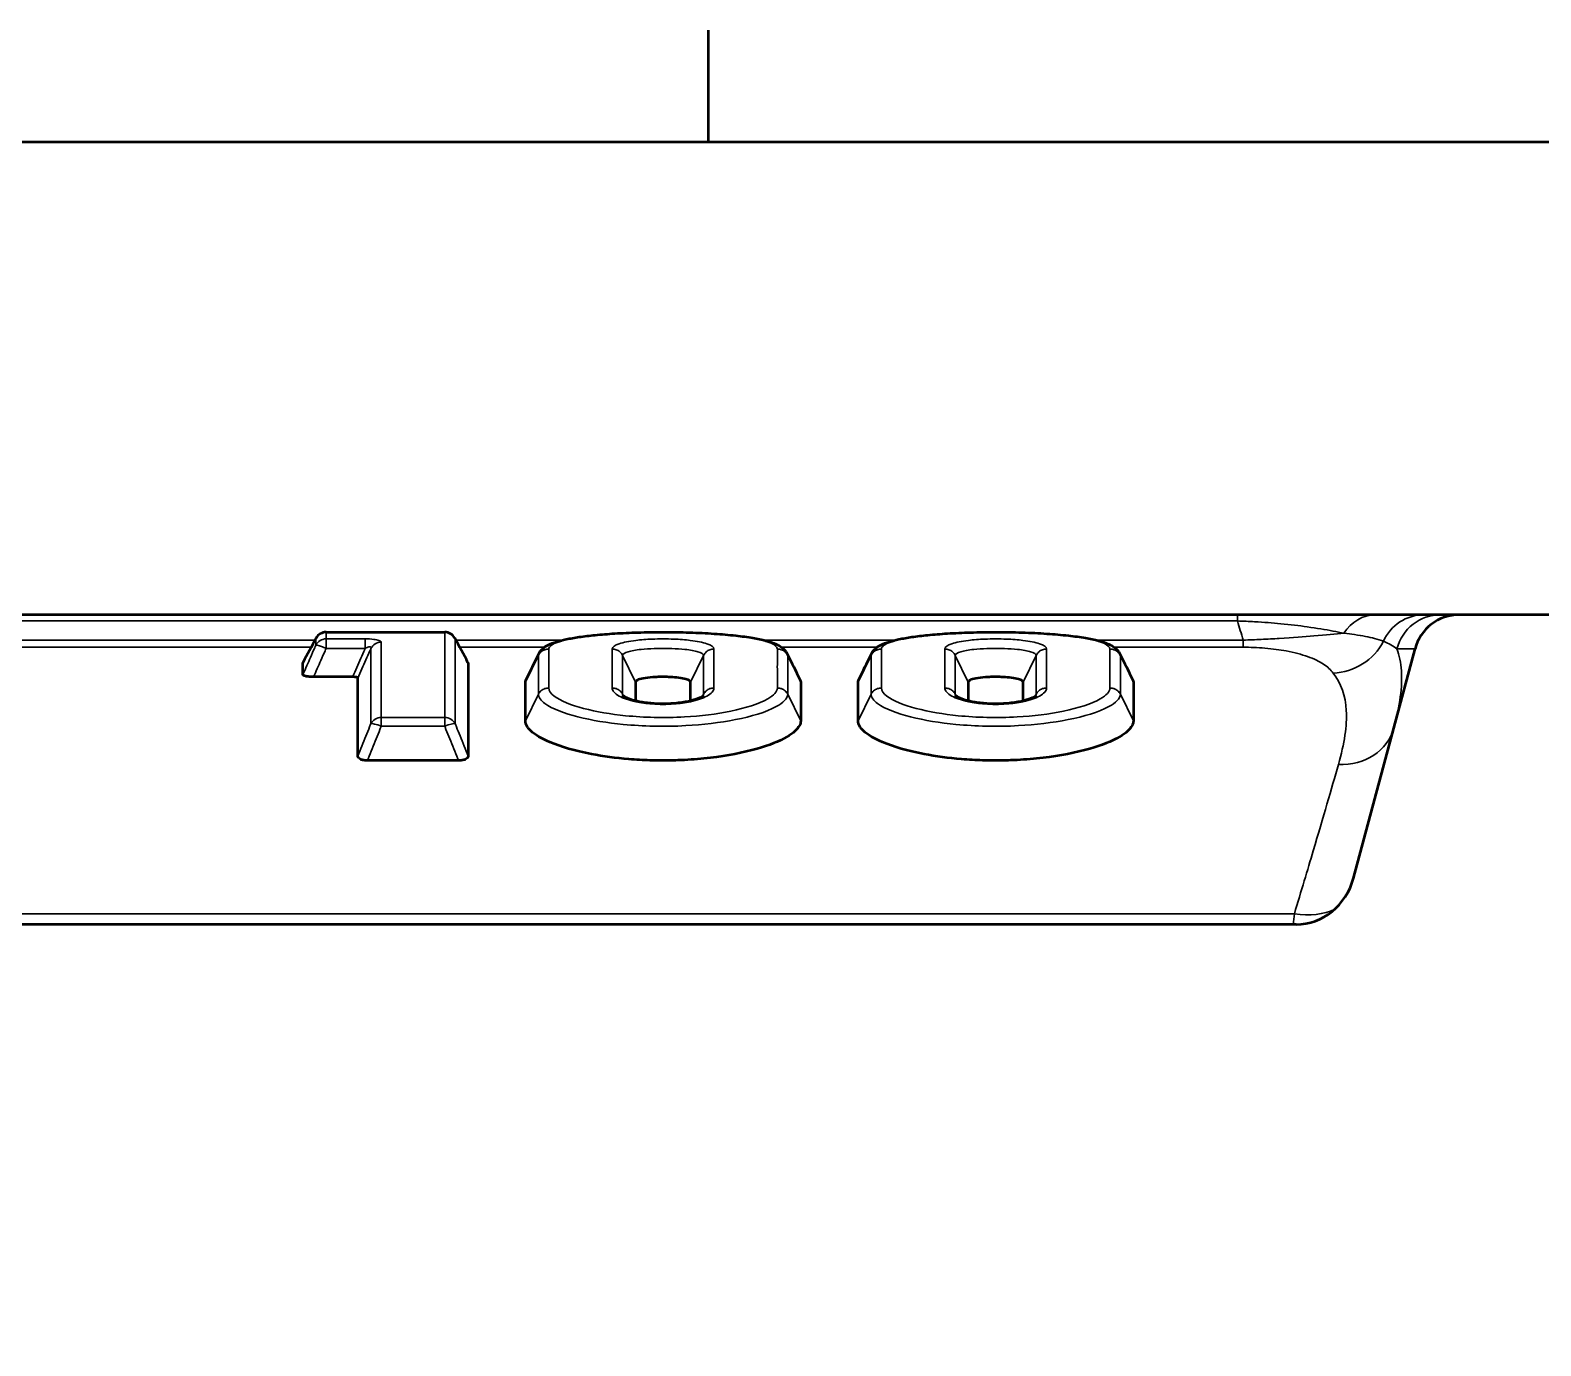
# Model space of a CAD drawing. Header units: millimetres. Extents: x 0 to 2181, y -65 to 1050.
# Drawn here: x 869 to 1000.7, y 920 to 1034.7 of the extents above; entities that cross this region are included whole.
import ezdxf

# ---------------------------------------------------------------- set-up
doc = ezdxf.new("R2010")
doc.units = ezdxf.units.MM
doc.header["$LTSCALE"] = 2.5
for name, color, linetype, lineweight in [('Rahmen_0', 7, 'Continuous', 50), ('Sichtbar (ISO)', 7, 'Continuous', 50), ('Sichtbar schmal (ISO)', 7, 'Continuous', 35)]:
    doc.layers.add(name, color=color, linetype=linetype, lineweight=lineweight)

# ---------------------------------------------------------------- blocks, each defined once
blk = doc.blocks.new('Ränder Standardrahmen')
at = {"layer": 'Rahmen_0'}
blk.add_line((371.25, 410), (371.25, 413.9), dxfattribs=at)
at = {"layer": 'Rahmen_0', "flags": 128}
blk.add_lwpolyline([(10, 10), (10, 410), (584, 410), (584, 10), (10, 10)], dxfattribs=at)

msp = doc.modelspace()

# ---------------------------------------------------------------- linework, layer by layer
at = {"layer": 'Sichtbar (ISO)'}
for p, q in [((1241.09, 983.765), (357.662, 983.765)), ((894.802, 982.259), (905.133, 982.259)), ((984.364, 960.791), (989.725, 980.8)), ((892.767, 978.547), (892.767, 979.571)), ((907.167, 979.571), (907.167, 971.448)), ((897.101, 978.35), (893.702, 978.35)), ((897.567, 971.448), (897.567, 978.25)), ((912.167, 974.517), (912.167, 977.896)), ((921.767, 977.896), (921.767, 976.289)), ((926.567, 976.29), (926.567, 977.896)), ((936.167, 977.896), (936.167, 974.517)), ((941.167, 974.517), (941.167, 977.896)), ((950.767, 977.896), (950.767, 976.289)), ((955.567, 976.29), (955.567, 977.896)), ((965.167, 977.896), (965.167, 974.517)), ((906.327, 971.053), (898.408, 971.053)), ((979.368, 956.765), (735.957, 956.765))]:
    msp.add_line(p, q, dxfattribs=at)
for centre, radius, start, end in [((993.589, 979.765), 4, 90, 165), ((894.802, 981.259), 1, 90, 151.74981), ((905.133, 981.259), 1, 28.25019, 90)]:
    msp.add_arc(centre, radius, start, end, dxfattribs=at)
for centre, major_axis, ratio, start_param, end_param in [((3134.177, 310.331), (-2416.097, -19.031), 0.7503973, 5.893358, 5.8946293), ((-1338.082, 309.173), (2420.238, -19.045), 0.7503987, 0.3885514, 0.3898205), ((979.534, 962.086), (-1.383, -5.161), 0.9357712, 0.2456742, 1.5707963)]:
    msp.add_ellipse(centre, major_axis=major_axis, ratio=ratio, start_param=start_param, end_param=end_param, dxfattribs=at)
for points, knots in [([(913.335, 980.366), (913.415, 980.529), (913.516, 980.655), (913.787, 980.923), (913.958, 981.029), (914.599, 981.365), (915.121, 981.504), (916.078, 981.707), (916.46, 981.773), (917.305, 981.897), (917.773, 981.952), (918.808, 982.055), (919.379, 982.1), (920.616, 982.176), (921.287, 982.206), (922.699, 982.249), (923.443, 982.259), (924.953, 982.259), (925.72, 982.247), (927.209, 982.2), (927.932, 982.166), (929.278, 982.076), (929.903, 982.022), (931.021, 981.898), (931.521, 981.83), (932.395, 981.681), (932.777, 981.603), (933.451, 981.426), (933.747, 981.331), (934.197, 981.13), (934.363, 981.042), (934.694, 980.793), (934.871, 980.63), (935, 980.366)], [0.0502651, 0.0502651, 0.0502651, 0.0502651, 0.1038094, 0.1038094, 0.1927866, 0.1927866, 0.431369, 0.431369, 0.5732064, 0.5732064, 0.7316826, 0.7316826, 0.9121286, 0.9121286, 1.1149256, 1.1149256, 1.3351254, 1.3351254, 1.5619919, 1.5619919, 1.7815453, 1.7815453, 1.9813092, 1.9813092, 2.155336, 2.155336, 2.3057361, 2.3057361, 2.4434132, 2.4434132, 2.5297827, 2.5297827, 2.6161522, 2.6161522, 2.6161522, 2.6161522]), ([(942.335, 980.366), (942.415, 980.529), (942.516, 980.655), (942.787, 980.923), (942.958, 981.029), (943.599, 981.365), (944.121, 981.504), (945.078, 981.707), (945.46, 981.773), (946.305, 981.897), (946.773, 981.952), (947.808, 982.055), (948.379, 982.1), (949.616, 982.176), (950.287, 982.206), (951.699, 982.249), (952.443, 982.259), (953.953, 982.259), (954.72, 982.247), (956.209, 982.2), (956.932, 982.166), (958.278, 982.076), (958.903, 982.022), (960.021, 981.898), (960.521, 981.83), (961.395, 981.681), (961.777, 981.603), (962.451, 981.426), (962.747, 981.331), (963.197, 981.13), (963.363, 981.042), (963.694, 980.793), (963.871, 980.63), (964, 980.366)], [0.0502651, 0.0502651, 0.0502651, 0.0502651, 0.1038094, 0.1038094, 0.1927866, 0.1927866, 0.431369, 0.431369, 0.5732064, 0.5732064, 0.7316826, 0.7316826, 0.9121286, 0.9121286, 1.1149256, 1.1149256, 1.3351254, 1.3351254, 1.5619919, 1.5619919, 1.7815453, 1.7815453, 1.9813092, 1.9813092, 2.155336, 2.155336, 2.3057361, 2.3057361, 2.4434132, 2.4434132, 2.5297827, 2.5297827, 2.6161522, 2.6161522, 2.6161522, 2.6161522]), ([(893.702, 978.35), (893.568, 978.35), (893.435, 978.355), (893.203, 978.377), (893.104, 978.391), (892.943, 978.426), (892.881, 978.447), (892.79, 978.494), (892.767, 978.52), (892.767, 978.547)], [0, 0, 0, 0, 0.04023431, 0.04023431, 0.07562708, 0.07562708, 0.10940291, 0.10940291, 0.14678625, 0.14678625, 0.14678625, 0.14678625]), ([(897.567, 978.25), (897.567, 978.264), (897.556, 978.277), (897.51, 978.302), (897.478, 978.312), (897.397, 978.33), (897.35, 978.337), (897.236, 978.347), (897.169, 978.35), (897.101, 978.35)], [0, 0, 0, 0, 0.018763505, 0.018763505, 0.035962823, 0.035962823, 0.052923533, 0.052923533, 0.07314967, 0.07314967, 0.07314967, 0.07314967]), ([(912.167, 977.896), (912.167, 977.93), (912.172, 977.965), (912.189, 978.023), (912.198, 978.047), (912.21, 978.07)], [-3.551759371, -3.551759371, -3.551759371, -3.551759371, -3.507115391, -3.507115391, -3.475388048, -3.475388048, -3.475388048, -3.475388048]), ([(926.567, 977.896), (926.567, 977.937), (926.54, 977.977), (926.413, 978.068), (926.296, 978.116), (925.975, 978.203), (925.768, 978.241), (925.324, 978.298), (925.091, 978.319), (924.713, 978.339), (924.574, 978.344), (924.325, 978.35), (924.214, 978.35), (923.987, 978.349), (923.87, 978.347), (923.588, 978.338), (923.424, 978.33), (922.957, 978.295), (922.669, 978.259), (922.226, 978.172), (922.06, 978.125), (921.845, 978.024), (921.785, 977.973), (921.771, 977.92), (921.769, 977.912), (921.767, 977.904), (921.767, 977.896)], [-0.68184858, -0.68184858, -0.68184858, -0.68184858, -0.62893593, -0.62893593, -0.55757455, -0.55757455, -0.47837433, -0.47837433, -0.4041379, -0.4041379, -0.36236187, -0.36236187, -0.32940035, -0.32940035, -0.2945152, -0.2945152, -0.24441198, -0.24441198, -0.14758905, -0.14758905, -0.0681125, -0.0681125, 0, 0, 0, 0.01036065, 0.01036065, 0.01036065, 0.01036065]), ([(941.167, 977.896), (941.167, 977.93), (941.172, 977.965), (941.189, 978.023), (941.198, 978.047), (941.21, 978.07)], [-3.551759371, -3.551759371, -3.551759371, -3.551759371, -3.507115391, -3.507115391, -3.475388048, -3.475388048, -3.475388048, -3.475388048]), ([(955.567, 977.896), (955.567, 977.937), (955.54, 977.977), (955.413, 978.068), (955.296, 978.116), (954.975, 978.203), (954.768, 978.241), (954.324, 978.298), (954.091, 978.319), (953.713, 978.339), (953.574, 978.344), (953.325, 978.35), (953.214, 978.35), (952.987, 978.349), (952.87, 978.347), (952.588, 978.338), (952.424, 978.33), (951.957, 978.295), (951.669, 978.259), (951.226, 978.172), (951.06, 978.125), (950.845, 978.024), (950.785, 977.973), (950.771, 977.92), (950.769, 977.912), (950.767, 977.904), (950.767, 977.896)], [-0.68184858, -0.68184858, -0.68184858, -0.68184858, -0.62893593, -0.62893593, -0.55757455, -0.55757455, -0.47837433, -0.47837433, -0.4041379, -0.4041379, -0.36236187, -0.36236187, -0.32940035, -0.32940035, -0.2945152, -0.2945152, -0.24441198, -0.24441198, -0.14758905, -0.14758905, -0.0681125, -0.0681125, 0, 0, 0, 0.01036065, 0.01036065, 0.01036065, 0.01036065]), ([(920.642, 976.75), (920.642, 976.75), (920.642, 976.75), (920.647, 976.745), (920.672, 976.721), (920.774, 976.652), (920.861, 976.603), (921.113, 976.489), (921.293, 976.422), (921.752, 976.287), (922.045, 976.221), (922.727, 976.108), (923.123, 976.065), (923.972, 976.02), (924.427, 976.021), (925.309, 976.073), (925.737, 976.123), (926.476, 976.259), (926.794, 976.342), (927.266, 976.504), (927.438, 976.583), (927.633, 976.697), (927.682, 976.739), (927.692, 976.749), (927.693, 976.75), (927.693, 976.75)], [0.1094543, 0.1094543, 0.1094543, 0.1094543, 0.1160334, 0.1160334, 0.1755494, 0.1755494, 0.2490492, 0.2490492, 0.3427484, 0.3427484, 0.457733, 0.457733, 0.5913732, 0.5913732, 0.736949, 0.736949, 0.8821828, 0.8821828, 1.0133253, 1.0133253, 1.1211311, 1.1211311, 1.2015584, 1.2015584, 1.2119457, 1.2119457, 1.2119457, 1.2119457]), ([(949.642, 976.75), (949.642, 976.75), (949.642, 976.75), (949.647, 976.745), (949.672, 976.721), (949.774, 976.652), (949.861, 976.603), (950.114, 976.489), (950.293, 976.422), (950.752, 976.287), (951.045, 976.221), (951.727, 976.108), (952.123, 976.065), (952.972, 976.02), (953.427, 976.021), (954.309, 976.073), (954.737, 976.123), (955.476, 976.259), (955.794, 976.342), (956.266, 976.504), (956.438, 976.583), (956.633, 976.697), (956.682, 976.739), (956.692, 976.749), (956.693, 976.75), (956.693, 976.75)], [0.1094543, 0.1094543, 0.1094543, 0.1094543, 0.116034, 0.116034, 0.17555, 0.17555, 0.24905, 0.24905, 0.3427494, 0.3427494, 0.4577342, 0.4577342, 0.5913746, 0.5913746, 0.7369504, 0.7369504, 0.8821842, 0.8821842, 1.0133264, 1.0133264, 1.1211321, 1.1211321, 1.2015591, 1.2015591, 1.2119457, 1.2119457, 1.2119457, 1.2119457]), ([(936.167, 974.517), (936.167, 974.384), (936.132, 974.248), (935.888, 973.773), (935.509, 973.439), (934.296, 972.731), (933.393, 972.377), (931.146, 971.734), (929.751, 971.466), (927.557, 971.205), (926.799, 971.141), (925.519, 971.075), (925.001, 971.059), (923.998, 971.051), (923.512, 971.056), (922.412, 971.091), (921.798, 971.126), (920.069, 971.271), (918.966, 971.419), (916.497, 971.896), (915.265, 972.255), (913.599, 972.959), (913.019, 973.292), (912.333, 973.934), (912.167, 974.228), (912.167, 974.517)], [-3.55076, -3.55076, -3.55076, -3.55076, -3.4280071, -3.4280071, -3.1277782, -3.1277782, -2.7542039, -2.7542039, -2.3127607, -2.3127607, -2.089175, -2.089175, -1.9400014, -1.9400014, -1.8018414, -1.8018414, -1.6272995, -1.6272995, -1.3073326, -1.3073326, -0.8701319, -0.8701319, -0.5479144, -0.5479144, -0.285301, -0.285301, -0.285301, -0.285301]), ([(965.167, 974.517), (965.167, 974.384), (965.132, 974.248), (964.888, 973.773), (964.509, 973.439), (963.296, 972.731), (962.393, 972.377), (960.146, 971.734), (958.751, 971.466), (956.557, 971.205), (955.799, 971.141), (954.519, 971.075), (954.001, 971.059), (952.998, 971.051), (952.512, 971.056), (951.412, 971.091), (950.798, 971.126), (949.069, 971.271), (947.966, 971.419), (945.497, 971.896), (944.265, 972.255), (942.599, 972.959), (942.019, 973.292), (941.333, 973.934), (941.167, 974.228), (941.167, 974.517)], [-3.55076, -3.55076, -3.55076, -3.55076, -3.4280071, -3.4280071, -3.1277782, -3.1277782, -2.7542039, -2.7542039, -2.3127607, -2.3127607, -2.089175, -2.089175, -1.9400014, -1.9400014, -1.8018414, -1.8018414, -1.6272995, -1.6272995, -1.3073326, -1.3073326, -0.8701319, -0.8701319, -0.5479144, -0.5479144, -0.285301, -0.285301, -0.285301, -0.285301]), ([(898.408, 971.053), (898.295, 971.053), (898.183, 971.062), (897.984, 971.098), (897.899, 971.123), (897.752, 971.187), (897.694, 971.224), (897.624, 971.294), (897.603, 971.323), (897.574, 971.385), (897.567, 971.417), (897.567, 971.448)], [0, 0, 0, 0, 0.03402963, 0.03402963, 0.06489168, 0.06489168, 0.09648278, 0.09648278, 0.11798049, 0.11798049, 0.14053792, 0.14053792, 0.14053792, 0.14053792]), ([(907.167, 971.448), (907.167, 971.388), (907.143, 971.328), (907.046, 971.228), (906.985, 971.187), (906.833, 971.122), (906.748, 971.098), (906.549, 971.062), (906.439, 971.053), (906.327, 971.053)], [0, 0, 0, 0, 0.0424652, 0.0424652, 0.07630631, 0.07630631, 0.10723055, 0.10723055, 0.14101737, 0.14101737, 0.14101737, 0.14101737])]:
    msp.add_open_spline(points, degree=3, knots=knots, dxfattribs=at)
for points in [[(912.21, 978.07), (912.585, 978.835), (912.96, 979.6), (913.335, 980.366)], [(935, 980.366), (935.375, 979.6), (935.75, 978.835), (936.125, 978.07)], [(941.21, 978.07), (941.585, 978.835), (941.96, 979.6), (942.335, 980.366)], [(964, 980.366), (964.375, 979.6), (964.75, 978.835), (965.125, 978.07)], [(892.767, 979.571), (892.767, 979.578), (892.769, 979.584), (892.773, 979.591)], [(907.162, 979.591), (907.166, 979.584), (907.167, 979.578), (907.167, 979.571)], [(936.125, 978.07), (936.153, 978.013), (936.167, 977.955), (936.167, 977.896)], [(965.125, 978.07), (965.153, 978.013), (965.167, 977.955), (965.167, 977.896)]]:
    msp.add_open_spline(points, degree=3, dxfattribs=at)
at = {"layer": 'Sichtbar schmal (ISO)'}
for p, q in [((974.235, 983.229), (974.235, 983.765)), ((741.09, 983.229), (974.235, 983.229)), ((893.829, 981.561), (860.096, 981.561)), ((894.802, 982.241), (894.802, 982.259)), ((894.802, 982.241), (905.133, 982.241)), ((894.803, 980.84), (894.803, 981.666)), ((898.197, 981.666), (894.803, 981.666)), ((898.197, 980.84), (898.197, 981.666)), ((905.133, 982.259), (905.133, 982.241)), ((915.402, 981.561), (906.106, 981.561)), ((944.402, 981.561), (932.928, 981.561)), ((974.736, 981.561), (961.928, 981.561)), ((974.736, 981.561), (974.736, 980.936)), ((860.431, 980.936), (893.494, 980.936)), ((894.803, 980.84), (898.197, 980.84)), ((906.441, 980.936), (913.829, 980.936)), ((913.297, 980.221), (912.167, 977.896)), ((913.297, 980.222), (913.297, 980.221)), ((920.638, 980.221), (920.638, 980.221)), ((921.767, 977.896), (920.638, 980.221)), ((926.567, 977.896), (927.697, 980.221)), ((927.697, 980.221), (927.697, 980.221)), ((934.504, 980.936), (942.829, 980.936)), ((935.038, 980.221), (935.038, 980.222)), ((936.167, 977.896), (935.038, 980.221)), ((942.297, 980.221), (941.167, 977.896)), ((942.297, 980.222), (942.297, 980.221)), ((949.638, 980.221), (949.638, 980.221)), ((950.767, 977.896), (949.638, 980.221)), ((955.567, 977.896), (956.697, 980.221)), ((956.697, 980.221), (956.697, 980.221)), ((963.504, 980.936), (974.736, 980.936)), ((964.038, 980.221), (964.038, 980.222)), ((965.167, 977.896), (964.038, 980.221)), ((988.143, 980.8), (989.725, 980.8)), ((912.167, 974.517), (913.297, 976.842)), ((913.297, 976.842), (913.297, 976.842)), ((920.638, 976.842), (920.638, 976.842)), ((920.708, 976.697), (920.638, 976.841)), ((927.697, 976.841), (927.627, 976.698)), ((927.697, 976.842), (927.697, 976.842)), ((935.038, 976.842), (935.038, 976.842)), ((936.167, 974.517), (935.038, 976.842)), ((941.167, 974.517), (942.297, 976.842)), ((942.297, 976.842), (942.297, 976.842)), ((949.638, 976.842), (949.638, 976.842)), ((949.708, 976.697), (949.638, 976.841)), ((956.697, 976.841), (956.627, 976.698)), ((956.697, 976.842), (956.697, 976.842)), ((964.038, 976.842), (964.038, 976.842)), ((965.167, 974.517), (964.038, 976.842)), ((899.601, 974.046), (899.601, 974.807)), ((905.134, 974.807), (899.601, 974.807)), ((905.134, 974.807), (905.134, 974.046)), ((899.601, 974.046), (905.134, 974.046)), ((736.122, 957.695), (979.203, 957.695)), ((979.203, 957.695), (979.109, 956.765))]:
    msp.add_line(p, q, dxfattribs=at)
for centre, major_axis, ratio, start_param, end_param in [((986.25, 979.765), (0, 4), 0.8471969, 0, 0.9309691), ((990.478, 979.765), (0, 4), 0.9673104, 0, 1.1331902), ((991.957, 979.765), (0, 4), 0.98712, 0, 1.3089969), ((894.802, 981.259), (-1, -0.001), 0.9822514, 4.7115506, 5.8442822), ((894.802, 981.259), (-0.881, 0.473), 0.6116387, 0, 0.100921), ((894.803, 980.688), (1, 0.001), 0.9785599, 1.5701406, 2.7034889), ((894.803, 980.688), (-0.914, 0.405), 0.1390149, 4.7738676, 6.1948396), ((899.603, 980.402), (-1, -0.001), 0.9766086, 4.711819, 5.8454217), ((905.133, 981.259), (-1, 0.001), 0.9822514, 3.5804957, 4.7132274), ((905.133, 981.259), (0.881, 0.473), 0.6116387, 6.1822643, 6.2831853), ((982.592, 983.579), (-4.014, -2.981), 0.9663281, 0.9482637, 2.03833), ((899.601, 973.895), (1, -0.001), 0.9124179, 1.5718726, 2.7027404), ((905.134, 973.895), (1, 0.001), 0.9124179, 0.4388523, 1.56972), ((899.601, 973.895), (-0.928, 0.372), 0.1411099, 4.7687956, 6.1066168), ((905.134, 973.895), (0.928, 0.372), 0.1411099, 0.1765685, 1.5143897), ((983.046, 975.19), (4.83, -1.294), 0.8897743, 4.9464341, 6.2831853), ((979.203, 960.848), (-4.83, 1.294), 0.6173323, 1.7347257, 2.5378192)]:
    msp.add_ellipse(centre, major_axis=major_axis, ratio=ratio, start_param=start_param, end_param=end_param, dxfattribs=at)
for points, knots in [([(974.235, 983.229), (974.739, 983.216), (975.246, 983.194), (976.535, 983.121), (977.301, 983.06), (978.847, 982.908), (979.613, 982.816), (981.151, 982.601), (981.899, 982.476), (982.911, 982.284), (983.23, 982.219), (983.532, 982.153)], [-1.5409905, -1.5409905, -1.5409905, -1.5409905, -1.340957, -1.340957, -1.0209035, -1.0209035, -0.6516689, -0.6516689, -0.2172349, -0.2172349, 0, 0, 0, 0]), ([(892.767, 979.571), (892.878, 979.777), (892.988, 979.983), (893.209, 980.394), (893.319, 980.6), (893.429, 980.806), (893.546, 981.022), (893.662, 981.239), (893.818, 981.529), (893.857, 981.602), (893.897, 981.676)], [0, 0, 0, 0, 0.08857561, 0.08857561, 0.17715123, 0.17715123, 0.17715123, 0.27038365, 0.27038365, 0.30205087, 0.30205087, 0.30205087, 0.30205087]), ([(893.897, 981.102), (893.864, 981.029), (893.832, 980.956), (893.677, 980.606), (893.555, 980.329), (893.433, 980.053), (893.326, 979.813), (893.22, 979.573), (893.008, 979.092), (892.902, 978.852), (892.796, 978.612), (892.787, 978.59), (892.777, 978.569), (892.767, 978.547)], [-0.27487802, -0.27487802, -0.27487802, -0.27487802, -0.25055829, -0.25055829, -0.15903832, -0.15903832, -0.15903832, -0.07951916, -0.07951916, 0, 0, 0, 0.00716722, 0.00716722, 0.00716722, 0.00716722]), ([(893.897, 981.676), (893.897, 981.585), (893.897, 981.491), (893.897, 981.3), (893.897, 981.203), (893.897, 981.102)], [-0.29049457, -0.29049457, -0.29049457, -0.29049457, -0.14524729, -0.14524729, 0, 0, 0, 0]), ([(894.803, 981.666), (894.803, 981.767), (894.803, 981.865), (894.802, 982.057), (894.802, 982.15), (894.802, 982.241)], [0, 0, 0, 0, 0.14524729, 0.14524729, 0.29049457, 0.29049457, 0.29049457, 0.29049457]), ([(899.603, 981.378), (899.603, 981.4), (899.593, 981.422), (899.539, 981.476), (899.479, 981.508), (899.281, 981.574), (899.125, 981.605), (898.719, 981.654), (898.457, 981.666), (898.197, 981.666)], [0, 0, 0, 0, 0.03004113, 0.03004113, 0.07810693, 0.07810693, 0.14059247, 0.14059247, 0.21863239, 0.21863239, 0.21863239, 0.21863239]), ([(899.601, 974.807), (899.603, 976.291), (899.603, 977.542), (899.604, 979.698), (899.603, 980.603), (899.603, 981.378)], [0, 0, 0, 0, 1.0736378, 1.0736378, 2.1472756, 2.1472756, 2.1472756, 2.1472756]), ([(905.133, 982.241), (905.132, 981.346), (905.131, 980.246), (905.132, 977.72), (905.132, 976.397), (905.134, 974.807)], [0, 0, 0, 0, 1.4230649, 1.4230649, 2.5736913, 2.5736913, 2.5736913, 2.5736913]), ([(906.039, 974.283), (906.038, 975.86), (906.038, 977.174), (906.038, 979.686), (906.038, 980.783), (906.038, 981.676)], [-2.5736913, -2.5736913, -2.5736913, -2.5736913, -1.4230649, -1.4230649, 0, 0, 0, 0]), ([(906.038, 981.676), (906.072, 981.613), (906.106, 981.55), (906.25, 981.282), (906.36, 981.076), (906.471, 980.871), (906.587, 980.654), (906.703, 980.438), (906.935, 980.004), (907.051, 979.788), (907.167, 979.571)], [0.06156519, 0.06156519, 0.06156519, 0.06156519, 0.08856942, 0.08856942, 0.17713885, 0.17713885, 0.17713885, 0.27037746, 0.27037746, 0.36361607, 0.36361607, 0.36361607, 0.36361607]), ([(914.203, 980.782), (914.207, 980.992), (914.481, 981.19), (915.644, 981.62), (916.756, 981.811), (919.205, 982.082), (920.558, 982.165), (922.804, 982.234), (923.681, 982.245), (924.556, 982.24), (925.405, 982.236), (926.252, 982.217), (928.41, 982.128), (929.7, 982.034), (931.976, 981.744), (932.979, 981.548), (933.926, 981.135), (934.128, 980.963), (934.132, 980.782)], [0.0001955, 0.0001955, 0.0001955, 0.0001955, 0.2678583, 0.2678583, 0.6893747, 0.6893747, 1.1094806, 1.1094806, 1.3720468, 1.3720468, 1.3720468, 1.626892, 1.626892, 2.0346445, 2.0346445, 2.4358538, 2.4358538, 2.6662172, 2.6662172, 2.6662172, 2.6662172]), ([(928.603, 980.783), (928.603, 980.784), (928.603, 980.784), (928.603, 980.784), (928.597, 980.953), (928.374, 981.113), (927.621, 981.368), (927.119, 981.466), (926.102, 981.59), (925.617, 981.627), (924.804, 981.66), (924.486, 981.666), (924.167, 981.666), (923.848, 981.666), (923.53, 981.66), (922.717, 981.627), (922.232, 981.59), (921.215, 981.466), (920.713, 981.368), (919.961, 981.113), (919.738, 980.953), (919.732, 980.784), (919.732, 980.784), (919.732, 980.784), (919.732, 980.783)], [-0.0004404, -0.0004404, -0.0004404, -0.0004404, 0, 0, 0, 0.2145275, 0.2145275, 0.4133229, 0.4133229, 0.5662424, 0.5662424, 0.6618171, 0.6618171, 0.6618171, 0.7573866, 0.7573866, 0.9102977, 0.9102977, 1.1090821, 1.1090821, 1.3235288, 1.3235288, 1.3235288, 1.3239693, 1.3239693, 1.3239693, 1.3239693]), ([(943.203, 980.782), (943.207, 980.992), (943.481, 981.19), (944.644, 981.62), (945.756, 981.811), (948.205, 982.082), (949.558, 982.165), (951.804, 982.234), (952.681, 982.245), (953.556, 982.24), (954.405, 982.236), (955.252, 982.217), (957.41, 982.128), (958.7, 982.034), (960.976, 981.744), (961.979, 981.548), (962.926, 981.135), (963.128, 980.963), (963.132, 980.782)], [0.0001955, 0.0001955, 0.0001955, 0.0001955, 0.2678583, 0.2678583, 0.6893747, 0.6893747, 1.1094806, 1.1094806, 1.3720468, 1.3720468, 1.3720468, 1.626892, 1.626892, 2.0346445, 2.0346445, 2.4358538, 2.4358538, 2.6662172, 2.6662172, 2.6662172, 2.6662172]), ([(957.603, 980.783), (957.603, 980.784), (957.603, 980.784), (957.603, 980.784), (957.597, 980.953), (957.374, 981.113), (956.621, 981.368), (956.119, 981.466), (955.102, 981.59), (954.617, 981.627), (953.805, 981.66), (953.486, 981.666), (953.167, 981.666), (952.849, 981.666), (952.53, 981.66), (951.718, 981.627), (951.233, 981.59), (950.216, 981.466), (949.714, 981.368), (948.961, 981.113), (948.738, 980.953), (948.732, 980.784), (948.732, 980.784), (948.732, 980.784), (948.732, 980.783)], [-0.0004404, -0.0004404, -0.0004404, -0.0004404, 0, 0, 0, 0.2144837, 0.2144837, 0.4132759, 0.4132759, 0.5661929, 0.5661929, 0.661766, 0.661766, 0.661766, 0.757337, 0.757337, 0.9102506, 0.9102506, 1.1090383, 1.1090383, 1.3235288, 1.3235288, 1.3235288, 1.3239693, 1.3239693, 1.3239693, 1.3239693]), ([(983.532, 982.153), (982.806, 982.091), (981.957, 982.015), (980.058, 981.858), (979.08, 981.78), (977.397, 981.676), (976.871, 981.646), (975.806, 981.597), (975.275, 981.576), (974.736, 981.561)], [0.88754225, 0.88754225, 0.88754225, 0.88754225, 1.20904069, 1.20904069, 1.46708292, 1.46708292, 1.57299794, 1.57299794, 1.66798189, 1.66798189, 1.66798189, 1.66798189]), ([(983.532, 982.153), (983.857, 982.117), (984.161, 982.079), (985.139, 981.941), (985.716, 981.83), (986.491, 981.629), (986.75, 981.547), (986.973, 981.46)], [-1.1006716, -1.1006716, -1.1006716, -1.1006716, -0.8784035, -0.8784035, -0.3378475, -0.3378475, 0, 0, 0, 0]), ([(986.973, 981.46), (987.214, 981.359), (987.433, 981.254), (987.824, 981.034), (987.996, 980.92), (988.143, 980.8)], [-0.70996152, -0.70996152, -0.70996152, -0.70996152, -0.35498076, -0.35498076, 0, 0, 0, 0]), ([(893.702, 978.35), (893.808, 978.59), (893.914, 978.83), (894.126, 979.311), (894.232, 979.551), (894.338, 979.791), (894.461, 980.067), (894.583, 980.343), (894.738, 980.693), (894.77, 980.766), (894.803, 980.84)], [0, 0, 0, 0, 0.07951916, 0.07951916, 0.15903832, 0.15903832, 0.15903832, 0.25055829, 0.25055829, 0.27487802, 0.27487802, 0.27487802, 0.27487802]), ([(898.197, 980.84), (898.183, 980.809), (898.17, 980.778), (898.042, 980.489), (897.929, 980.23), (897.815, 979.972), (897.698, 979.707), (897.581, 979.441), (897.348, 978.911), (897.231, 978.645), (897.114, 978.38), (897.11, 978.37), (897.106, 978.36), (897.101, 978.35)], [-0.27136955, -0.27136955, -0.27136955, -0.27136955, -0.26115695, -0.26115695, -0.17561328, -0.17561328, -0.17561328, -0.08780664, -0.08780664, 0, 0, 0, 0.00331575, 0.00331575, 0.00331575, 0.00331575]), ([(897.567, 978.25), (897.684, 978.515), (897.801, 978.78), (898.034, 979.311), (898.151, 979.576), (898.268, 979.841), (898.381, 980.1), (898.495, 980.358), (898.638, 980.683), (898.668, 980.749), (898.697, 980.815)], [0, 0, 0, 0, 0.08780664, 0.08780664, 0.17561328, 0.17561328, 0.17561328, 0.26115695, 0.26115695, 0.28310531, 0.28310531, 0.28310531, 0.28310531]), ([(898.197, 980.84), (898.311, 980.902), (898.421, 980.949), (898.58, 980.985), (898.635, 980.984), (898.696, 980.949), (898.709, 980.923), (898.71, 980.867), (898.706, 980.842), (898.697, 980.815)], [-0.21863239, -0.21863239, -0.21863239, -0.21863239, -0.14059247, -0.14059247, -0.07810693, -0.07810693, -0.03004113, -0.03004113, 0, 0, 0, 0]), ([(898.697, 980.815), (898.697, 980.043), (898.697, 979.141), (898.697, 976.997), (898.697, 975.754), (898.696, 974.283)], [-2.1472756, -2.1472756, -2.1472756, -2.1472756, -1.0736378, -1.0736378, 0, 0, 0, 0]), ([(913.297, 980.222), (913.352, 980.336), (913.43, 980.439), (913.621, 980.611), (913.733, 980.678), (913.965, 980.761), (914.081, 980.781), (914.2, 980.782), (914.201, 980.782), (914.203, 980.782)], [0, 0, 0, 0, 0.03906439, 0.03906439, 0.07812875, 0.07812875, 0.11319254, 0.11319254, 0.11371882, 0.11371882, 0.11371882, 0.11371882]), ([(913.297, 980.221), (913.297, 979.988), (913.297, 979.743), (913.297, 979.231), (913.297, 978.963), (913.297, 978.683), (913.297, 978.403), (913.297, 978.11), (913.297, 977.497), (913.297, 977.177), (913.297, 976.842)], [-1.1961103, -1.1961103, -1.1961103, -1.1961103, -0.8969801, -0.8969801, -0.5978498, -0.5978498, -0.5978498, -0.2989249, -0.2989249, 0, 0, 0, 0]), ([(914.203, 977.386), (914.203, 977.723), (914.203, 978.045), (914.203, 978.661), (914.203, 978.955), (914.203, 979.237), (914.203, 979.519), (914.203, 979.788), (914.203, 980.302), (914.203, 980.548), (914.203, 980.782)], [0.0002534, 0.0002534, 0.0002534, 0.0002534, 0.2989249, 0.2989249, 0.5978498, 0.5978498, 0.5978498, 0.8969801, 0.8969801, 1.1958966, 1.1958966, 1.1958966, 1.1958966]), ([(919.732, 980.783), (919.732, 980.783), (919.732, 980.783), (919.732, 980.782), (919.732, 980.548), (919.732, 980.302), (919.732, 979.788), (919.731, 979.519), (919.731, 979.237), (919.731, 978.955), (919.732, 978.661), (919.732, 978.045), (919.732, 977.722), (919.732, 977.385), (919.732, 977.385), (919.732, 977.384), (919.732, 977.384)], [-0.0003823, -0.0003823, -0.0003823, -0.0003823, 0, 0, 0, 0.2991301, 0.2991301, 0.5982602, 0.5982602, 0.5982602, 0.8971853, 0.8971853, 1.1961103, 1.1961103, 1.1961103, 1.1965633, 1.1965633, 1.1965633, 1.1965633]), ([(920.638, 980.221), (920.583, 980.336), (920.505, 980.439), (920.314, 980.611), (920.202, 980.678), (920.024, 980.742), (919.967, 980.758), (919.852, 980.778), (919.795, 980.783), (919.735, 980.783), (919.734, 980.783), (919.732, 980.783)], [0, 0, 0, 0, 0.03906415, 0.03906415, 0.07812826, 0.07812826, 0.09590034, 0.09590034, 0.11314369, 0.11314369, 0.1136702, 0.1136702, 0.1136702, 0.1136702]), ([(920.638, 980.221), (920.647, 980.339), (920.818, 980.45), (921.403, 980.627), (921.796, 980.696), (922.605, 980.784), (922.995, 980.811), (923.651, 980.835), (923.909, 980.84), (924.167, 980.84), (924.425, 980.84), (924.683, 980.835), (925.339, 980.811), (925.729, 980.784), (926.538, 980.696), (926.931, 980.627), (927.517, 980.45), (927.688, 980.339), (927.697, 980.221)], [-1.3235288, -1.3235288, -1.3235288, -1.3235288, -1.1090821, -1.1090821, -0.9102977, -0.9102977, -0.7573866, -0.7573866, -0.6618171, -0.6618171, -0.6618171, -0.5662424, -0.5662424, -0.4133229, -0.4133229, -0.2145275, -0.2145275, 0, 0, 0, 0]), ([(920.638, 976.842), (920.638, 977.177), (920.638, 977.497), (920.638, 978.11), (920.638, 978.403), (920.638, 978.683), (920.638, 978.963), (920.638, 979.231), (920.638, 979.743), (920.638, 979.988), (920.638, 980.221)], [-1.1961103, -1.1961103, -1.1961103, -1.1961103, -0.8971853, -0.8971853, -0.5982602, -0.5982602, -0.5982602, -0.2991301, -0.2991301, 0, 0, 0, 0]), ([(927.697, 980.221), (927.752, 980.336), (927.83, 980.439), (928.021, 980.611), (928.133, 980.678), (928.311, 980.742), (928.368, 980.758), (928.483, 980.778), (928.54, 980.783), (928.6, 980.783), (928.601, 980.783), (928.603, 980.783)], [-0.11314371, -0.11314371, -0.11314371, -0.11314371, -0.07407955, -0.07407955, -0.03501543, -0.03501543, -0.01724335, -0.01724335, 0, 0, 0.00052652, 0.00052652, 0.00052652, 0.00052652]), ([(927.697, 980.221), (927.697, 979.988), (927.697, 979.743), (927.697, 979.231), (927.697, 978.963), (927.697, 978.683), (927.697, 978.403), (927.697, 978.11), (927.697, 977.497), (927.697, 977.177), (927.697, 976.842)], [-1.1961103, -1.1961103, -1.1961103, -1.1961103, -0.8969801, -0.8969801, -0.5978498, -0.5978498, -0.5978498, -0.2989249, -0.2989249, 0, 0, 0, 0]), ([(928.603, 977.384), (928.603, 977.384), (928.603, 977.385), (928.603, 977.385), (928.603, 977.722), (928.603, 978.045), (928.603, 978.661), (928.603, 978.955), (928.603, 979.237), (928.603, 979.519), (928.603, 979.788), (928.603, 980.302), (928.603, 980.548), (928.603, 980.782), (928.603, 980.783), (928.603, 980.783), (928.603, 980.783)], [-0.000453, -0.000453, -0.000453, -0.000453, 0, 0, 0, 0.2989249, 0.2989249, 0.5978498, 0.5978498, 0.5978498, 0.8969801, 0.8969801, 1.1961103, 1.1961103, 1.1961103, 1.1964926, 1.1964926, 1.1964926, 1.1964926]), ([(934.132, 980.782), (934.132, 980.548), (934.132, 980.302), (934.132, 979.788), (934.131, 979.519), (934.131, 979.237), (934.131, 978.955), (934.132, 978.661), (934.132, 978.045), (934.132, 977.723), (934.132, 977.386)], [0.0002137, 0.0002137, 0.0002137, 0.0002137, 0.2991301, 0.2991301, 0.5982602, 0.5982602, 0.5982602, 0.8971853, 0.8971853, 1.195857, 1.195857, 1.195857, 1.195857]), ([(934.132, 980.782), (934.134, 980.782), (934.135, 980.782), (934.254, 980.781), (934.37, 980.761), (934.601, 980.678), (934.714, 980.611), (934.905, 980.439), (934.983, 980.336), (935.038, 980.222)], [-0.00052628, -0.00052628, -0.00052628, -0.00052628, 0, 0, 0.03506379, 0.03506379, 0.07412814, 0.07412814, 0.11319253, 0.11319253, 0.11319253, 0.11319253]), ([(935.038, 976.842), (935.038, 977.177), (935.038, 977.497), (935.038, 978.11), (935.038, 978.403), (935.038, 978.683), (935.038, 978.963), (935.038, 979.231), (935.038, 979.743), (935.038, 979.988), (935.038, 980.221)], [-1.1961103, -1.1961103, -1.1961103, -1.1961103, -0.8971853, -0.8971853, -0.5982602, -0.5982602, -0.5982602, -0.2991301, -0.2991301, 0, 0, 0, 0]), ([(942.297, 980.222), (942.352, 980.336), (942.43, 980.439), (942.621, 980.611), (942.733, 980.678), (942.965, 980.761), (943.081, 980.781), (943.2, 980.782), (943.201, 980.782), (943.203, 980.782)], [0, 0, 0, 0, 0.03906439, 0.03906439, 0.07812875, 0.07812875, 0.11319254, 0.11319254, 0.11371882, 0.11371882, 0.11371882, 0.11371882]), ([(942.297, 980.221), (942.297, 979.988), (942.297, 979.743), (942.297, 979.231), (942.297, 978.963), (942.297, 978.683), (942.297, 978.403), (942.297, 978.11), (942.297, 977.497), (942.297, 977.177), (942.297, 976.842)], [-1.1961103, -1.1961103, -1.1961103, -1.1961103, -0.8969801, -0.8969801, -0.5978498, -0.5978498, -0.5978498, -0.2989249, -0.2989249, 0, 0, 0, 0]), ([(943.203, 977.386), (943.203, 977.723), (943.203, 978.045), (943.203, 978.661), (943.203, 978.955), (943.203, 979.237), (943.203, 979.519), (943.203, 979.788), (943.203, 980.302), (943.203, 980.548), (943.203, 980.782)], [0.0002534, 0.0002534, 0.0002534, 0.0002534, 0.2989249, 0.2989249, 0.5978498, 0.5978498, 0.5978498, 0.8969801, 0.8969801, 1.1958966, 1.1958966, 1.1958966, 1.1958966]), ([(948.732, 980.783), (948.732, 980.783), (948.732, 980.783), (948.732, 980.782), (948.732, 980.548), (948.732, 980.302), (948.732, 979.788), (948.731, 979.519), (948.731, 979.237), (948.731, 978.955), (948.732, 978.661), (948.732, 978.045), (948.732, 977.722), (948.732, 977.385), (948.732, 977.385), (948.732, 977.384), (948.732, 977.384)], [-0.0003823, -0.0003823, -0.0003823, -0.0003823, 0, 0, 0, 0.2991301, 0.2991301, 0.5982602, 0.5982602, 0.5982602, 0.8971853, 0.8971853, 1.1961103, 1.1961103, 1.1961103, 1.1965633, 1.1965633, 1.1965633, 1.1965633]), ([(949.638, 980.221), (949.583, 980.336), (949.505, 980.439), (949.314, 980.611), (949.202, 980.678), (949.024, 980.742), (948.967, 980.758), (948.852, 980.778), (948.795, 980.783), (948.735, 980.783), (948.734, 980.783), (948.732, 980.783)], [0, 0, 0, 0, 0.03906415, 0.03906415, 0.07812826, 0.07812826, 0.09590034, 0.09590034, 0.11314369, 0.11314369, 0.1136702, 0.1136702, 0.1136702, 0.1136702]), ([(949.638, 980.221), (949.647, 980.339), (949.818, 980.45), (950.403, 980.627), (950.796, 980.696), (951.606, 980.784), (951.995, 980.811), (952.651, 980.835), (952.909, 980.84), (953.167, 980.84), (953.425, 980.84), (953.684, 980.835), (954.34, 980.811), (954.729, 980.784), (955.539, 980.696), (955.932, 980.627), (956.517, 980.45), (956.688, 980.339), (956.697, 980.221)], [-1.3235288, -1.3235288, -1.3235288, -1.3235288, -1.1090383, -1.1090383, -0.9102506, -0.9102506, -0.757337, -0.757337, -0.661766, -0.661766, -0.661766, -0.5661929, -0.5661929, -0.4132759, -0.4132759, -0.2144837, -0.2144837, 0, 0, 0, 0]), ([(949.638, 976.842), (949.638, 977.177), (949.638, 977.497), (949.638, 978.11), (949.638, 978.403), (949.638, 978.683), (949.638, 978.963), (949.638, 979.231), (949.638, 979.743), (949.638, 979.988), (949.638, 980.221)], [-1.1961103, -1.1961103, -1.1961103, -1.1961103, -0.8971853, -0.8971853, -0.5982602, -0.5982602, -0.5982602, -0.2991301, -0.2991301, 0, 0, 0, 0]), ([(956.697, 980.221), (956.752, 980.336), (956.83, 980.439), (957.021, 980.611), (957.133, 980.678), (957.311, 980.742), (957.368, 980.758), (957.483, 980.778), (957.54, 980.783), (957.6, 980.783), (957.601, 980.783), (957.603, 980.783)], [-0.11314371, -0.11314371, -0.11314371, -0.11314371, -0.07407955, -0.07407955, -0.03501543, -0.03501543, -0.01724335, -0.01724335, 0, 0, 0.00052652, 0.00052652, 0.00052652, 0.00052652]), ([(956.697, 980.221), (956.697, 979.988), (956.697, 979.743), (956.697, 979.231), (956.697, 978.963), (956.697, 978.683), (956.697, 978.403), (956.697, 978.11), (956.697, 977.497), (956.697, 977.177), (956.697, 976.842)], [-1.1961103, -1.1961103, -1.1961103, -1.1961103, -0.8969801, -0.8969801, -0.5978498, -0.5978498, -0.5978498, -0.2989249, -0.2989249, 0, 0, 0, 0]), ([(957.603, 977.384), (957.603, 977.384), (957.603, 977.385), (957.603, 977.385), (957.603, 977.722), (957.603, 978.045), (957.603, 978.661), (957.603, 978.955), (957.603, 979.237), (957.603, 979.519), (957.603, 979.788), (957.603, 980.302), (957.603, 980.548), (957.603, 980.782), (957.603, 980.783), (957.603, 980.783), (957.603, 980.783)], [-0.000453, -0.000453, -0.000453, -0.000453, 0, 0, 0, 0.2989249, 0.2989249, 0.5978498, 0.5978498, 0.5978498, 0.8969801, 0.8969801, 1.1961103, 1.1961103, 1.1961103, 1.1964926, 1.1964926, 1.1964926, 1.1964926]), ([(963.132, 980.782), (963.132, 980.548), (963.132, 980.302), (963.132, 979.788), (963.131, 979.519), (963.131, 979.237), (963.131, 978.955), (963.132, 978.661), (963.132, 978.045), (963.132, 977.723), (963.132, 977.386)], [0.0002137, 0.0002137, 0.0002137, 0.0002137, 0.2991301, 0.2991301, 0.5982602, 0.5982602, 0.5982602, 0.8971853, 0.8971853, 1.195857, 1.195857, 1.195857, 1.195857]), ([(963.132, 980.782), (963.134, 980.782), (963.135, 980.782), (963.254, 980.781), (963.37, 980.761), (963.601, 980.678), (963.714, 980.611), (963.905, 980.439), (963.983, 980.336), (964.038, 980.222)], [-0.00052628, -0.00052628, -0.00052628, -0.00052628, 0, 0, 0.03506379, 0.03506379, 0.07412814, 0.07412814, 0.11319254, 0.11319254, 0.11319254, 0.11319254]), ([(964.038, 976.842), (964.038, 977.177), (964.038, 977.497), (964.038, 978.11), (964.038, 978.403), (964.038, 978.683), (964.038, 978.963), (964.038, 979.231), (964.038, 979.743), (964.038, 979.988), (964.038, 980.221)], [-1.1961103, -1.1961103, -1.1961103, -1.1961103, -0.8971853, -0.8971853, -0.5982602, -0.5982602, -0.5982602, -0.2991301, -0.2991301, 0, 0, 0, 0]), ([(974.736, 980.936), (975.053, 980.936), (975.368, 980.928), (976.005, 980.901), (976.323, 980.88), (977.344, 980.793), (977.949, 980.707), (979.243, 980.47), (979.848, 980.306), (980.926, 979.926), (981.373, 979.705), (982.1, 979.226), (982.379, 978.967), (982.592, 978.689)], [-1.6679819, -1.6679819, -1.6679819, -1.6679819, -1.5729979, -1.5729979, -1.4670829, -1.4670829, -1.2090407, -1.2090407, -0.8339909, -0.8339909, -0.4169955, -0.4169955, 0, 0, 0, 0]), ([(987.875, 973.896), (988.402, 975.863), (988.631, 977.498), (988.491, 979.581), (988.359, 980.22), (988.143, 980.8)], [0, 0, 0, 0, 1.3382268, 1.3382268, 2.0276892, 2.0276892, 2.0276892, 2.0276892]), ([(982.592, 978.689), (983.277, 977.798), (983.661, 976.723), (983.81, 974.098), (983.573, 972.548), (983.046, 970.71)], [-2.6764536, -2.6764536, -2.6764536, -2.6764536, -1.3382268, -1.3382268, 0, 0, 0, 0]), ([(914.203, 977.386), (914.201, 977.386), (914.2, 977.386), (914.081, 977.386), (913.965, 977.366), (913.734, 977.285), (913.621, 977.22), (913.43, 977.053), (913.352, 976.953), (913.297, 976.842)], [-0.00052616, -0.00052616, -0.00052616, -0.00052616, 0, 0, 0.03503885, 0.03503885, 0.07410317, 0.07410317, 0.11316754, 0.11316754, 0.11316754, 0.11316754]), ([(934.132, 977.386), (934.129, 977.224), (934.05, 977.059), (933.759, 976.736), (933.548, 976.579), (932.52, 975.988), (931.358, 975.628), (928.829, 975.106), (927.447, 974.938), (925.163, 974.81), (924.273, 974.796), (923.387, 974.816), (922.551, 974.835), (921.719, 974.886), (919.605, 975.098), (918.345, 975.309), (916.164, 975.887), (915.222, 976.253), (914.378, 976.904), (914.207, 977.148), (914.203, 977.386)], [0.0002316, 0.0002316, 0.0002316, 0.0002316, 0.1440726, 0.1440726, 0.2881452, 0.2881452, 0.7173437, 0.7173437, 1.1429807, 1.1429807, 1.4090038, 1.4090038, 1.4090038, 1.6602217, 1.6602217, 2.0621705, 2.0621705, 2.450525, 2.450525, 2.6616349, 2.6616349, 2.6616349, 2.6616349]), ([(920.638, 976.842), (920.583, 976.953), (920.505, 977.053), (920.314, 977.219), (920.202, 977.283), (920.024, 977.345), (919.967, 977.36), (919.852, 977.379), (919.795, 977.384), (919.735, 977.384), (919.734, 977.384), (919.732, 977.384)], [-0.11312606, -0.11312606, -0.11312606, -0.11312606, -0.07406202, -0.07406202, -0.03499803, -0.03499803, -0.01723442, -0.01723442, 0, 0, 0.0005265, 0.0005265, 0.0005265, 0.0005265]), ([(919.732, 977.384), (919.732, 977.383), (919.732, 977.383), (919.732, 977.382), (919.74, 977.142), (919.961, 976.895), (920.711, 976.482), (921.213, 976.312), (922.231, 976.093), (922.716, 976.026), (923.53, 975.965), (923.849, 975.953), (924.168, 975.953), (924.486, 975.953), (924.805, 975.965), (925.619, 976.026), (926.104, 976.093), (927.122, 976.312), (927.624, 976.482), (928.374, 976.895), (928.595, 977.142), (928.603, 977.382), (928.603, 977.383), (928.603, 977.383), (928.603, 977.384)], [-0.0005222, -0.0005222, -0.0005222, -0.0005222, 0, 0, 0, 0.2130432, 0.2130432, 0.4120027, 0.4120027, 0.5650485, 0.5650485, 0.6607022, 0.6607022, 0.6607022, 0.7563543, 0.7563543, 0.9093977, 0.9093977, 1.1083542, 1.1083542, 1.3214, 1.3214, 1.3214, 1.3219222, 1.3219222, 1.3219222, 1.3219222]), ([(928.603, 977.384), (928.601, 977.384), (928.6, 977.384), (928.54, 977.384), (928.483, 977.379), (928.368, 977.36), (928.311, 977.345), (928.133, 977.283), (928.021, 977.219), (927.83, 977.053), (927.752, 976.953), (927.697, 976.842)], [-0.11365252, -0.11365252, -0.11365252, -0.11365252, -0.11312602, -0.11312602, -0.09589161, -0.09589161, -0.078128, -0.078128, -0.03906403, -0.03906403, 0, 0, 0, 0]), ([(934.132, 977.386), (934.134, 977.386), (934.135, 977.386), (934.254, 977.386), (934.37, 977.366), (934.601, 977.285), (934.714, 977.22), (934.905, 977.053), (934.983, 976.953), (935.038, 976.842)], [-0.11369368, -0.11369368, -0.11369368, -0.11369368, -0.11316753, -0.11316753, -0.07812868, -0.07812868, -0.03906437, -0.03906437, 0, 0, 0, 0]), ([(943.203, 977.386), (943.201, 977.386), (943.2, 977.386), (943.081, 977.386), (942.965, 977.366), (942.734, 977.285), (942.621, 977.22), (942.43, 977.053), (942.352, 976.953), (942.297, 976.842)], [-0.00052616, -0.00052616, -0.00052616, -0.00052616, 0, 0, 0.03503885, 0.03503885, 0.07410316, 0.07410316, 0.11316754, 0.11316754, 0.11316754, 0.11316754]), ([(963.132, 977.386), (963.129, 977.224), (963.05, 977.059), (962.759, 976.736), (962.548, 976.579), (961.52, 975.988), (960.358, 975.628), (957.829, 975.106), (956.447, 974.938), (954.163, 974.81), (953.273, 974.796), (952.387, 974.816), (951.551, 974.835), (950.719, 974.886), (948.605, 975.098), (947.345, 975.309), (945.164, 975.887), (944.222, 976.253), (943.378, 976.904), (943.207, 977.148), (943.203, 977.386)], [0.0002316, 0.0002316, 0.0002316, 0.0002316, 0.1440726, 0.1440726, 0.2881452, 0.2881452, 0.7173437, 0.7173437, 1.1429807, 1.1429807, 1.4090038, 1.4090038, 1.4090038, 1.6602217, 1.6602217, 2.0621705, 2.0621705, 2.450525, 2.450525, 2.6616349, 2.6616349, 2.6616349, 2.6616349]), ([(948.732, 977.384), (948.732, 977.383), (948.732, 977.383), (948.732, 977.382), (948.74, 977.142), (948.961, 976.895), (949.711, 976.482), (950.214, 976.311), (951.232, 976.093), (951.717, 976.026), (952.53, 975.965), (952.849, 975.953), (953.168, 975.953), (953.487, 975.953), (953.806, 975.965), (954.619, 976.026), (955.104, 976.093), (956.122, 976.312), (956.625, 976.482), (957.374, 976.895), (957.595, 977.142), (957.603, 977.382), (957.603, 977.383), (957.603, 977.383), (957.603, 977.384)], [-0.0005222, -0.0005222, -0.0005222, -0.0005222, 0, 0, 0, 0.2130943, 0.2130943, 0.4120576, 0.4120576, 0.5651063, 0.5651063, 0.6607618, 0.6607618, 0.6607618, 0.7564121, 0.7564121, 0.9094526, 0.9094526, 1.1084053, 1.1084053, 1.3214, 1.3214, 1.3214, 1.3219222, 1.3219222, 1.3219222, 1.3219222]), ([(949.638, 976.842), (949.583, 976.953), (949.505, 977.053), (949.314, 977.219), (949.202, 977.283), (949.024, 977.345), (948.967, 977.36), (948.852, 977.379), (948.795, 977.384), (948.735, 977.384), (948.734, 977.384), (948.732, 977.384)], [-0.11312606, -0.11312606, -0.11312606, -0.11312606, -0.07406202, -0.07406202, -0.03499803, -0.03499803, -0.01723442, -0.01723442, 0, 0, 0.0005265, 0.0005265, 0.0005265, 0.0005265]), ([(957.603, 977.384), (957.601, 977.384), (957.6, 977.384), (957.54, 977.384), (957.483, 977.379), (957.368, 977.36), (957.311, 977.345), (957.133, 977.283), (957.021, 977.219), (956.83, 977.053), (956.752, 976.953), (956.697, 976.842)], [-0.11365252, -0.11365252, -0.11365252, -0.11365252, -0.11312602, -0.11312602, -0.09589161, -0.09589161, -0.078128, -0.078128, -0.03906403, -0.03906403, 0, 0, 0, 0]), ([(963.132, 977.386), (963.134, 977.386), (963.135, 977.386), (963.254, 977.386), (963.37, 977.366), (963.601, 977.285), (963.714, 977.22), (963.905, 977.053), (963.983, 976.953), (964.038, 976.842)], [-0.11369368, -0.11369368, -0.11369368, -0.11369368, -0.11316753, -0.11316753, -0.07812868, -0.07812868, -0.03906437, -0.03906437, 0, 0, 0, 0]), ([(913.297, 976.842), (913.305, 976.567), (913.516, 976.286), (914.512, 975.559), (915.578, 975.17), (917.967, 974.562), (919.319, 974.345), (921.571, 974.127), (922.454, 974.075), (923.34, 974.056), (924.279, 974.035), (925.222, 974.049), (927.646, 974.181), (929.119, 974.353), (931.857, 974.897), (933.145, 975.273), (934.335, 975.923), (934.584, 976.098), (934.934, 976.464), (935.032, 976.654), (935.038, 976.842)], [-2.6618666, -2.6618666, -2.6618666, -2.6618666, -2.450525, -2.450525, -2.0621705, -2.0621705, -1.6602217, -1.6602217, -1.4090038, -1.4090038, -1.4090038, -1.1429807, -1.1429807, -0.7173437, -0.7173437, -0.2881452, -0.2881452, -0.1440726, -0.1440726, 0, 0, 0, 0]), ([(942.297, 976.842), (942.305, 976.567), (942.516, 976.286), (943.512, 975.559), (944.578, 975.17), (946.967, 974.562), (948.319, 974.345), (950.571, 974.127), (951.454, 974.075), (952.34, 974.056), (953.279, 974.035), (954.222, 974.049), (956.646, 974.181), (958.119, 974.353), (960.857, 974.897), (962.145, 975.273), (963.335, 975.923), (963.584, 976.098), (963.934, 976.464), (964.032, 976.654), (964.038, 976.842)], [-2.6618666, -2.6618666, -2.6618666, -2.6618666, -2.450525, -2.450525, -2.0621705, -2.0621705, -1.6602217, -1.6602217, -1.4090038, -1.4090038, -1.4090038, -1.1429807, -1.1429807, -0.7173437, -0.7173437, -0.2881452, -0.2881452, -0.1440726, -0.1440726, 0, 0, 0, 0]), ([(898.696, 974.283), (898.659, 974.192), (898.623, 974.1), (898.478, 973.737), (898.37, 973.466), (898.262, 973.195), (898.146, 972.904), (898.03, 972.613), (897.799, 972.031), (897.683, 971.74), (897.567, 971.448)], [-0.30805596, -0.30805596, -0.30805596, -0.30805596, -0.2780639, -0.2780639, -0.18978567, -0.18978567, -0.18978567, -0.09489283, -0.09489283, 0, 0, 0, 0]), ([(898.408, 971.053), (898.43, 971.107), (898.451, 971.16), (898.472, 971.213), (898.587, 971.505), (898.703, 971.796), (898.935, 972.377), (899.05, 972.668), (899.167, 972.959), (899.274, 973.23), (899.382, 973.5), (899.527, 973.863), (899.564, 973.955), (899.601, 974.046)], [-0.01738537, -0.01738537, -0.01738537, -0.01738537, 0, 0, 0, 0.09489283, 0.09489283, 0.18978567, 0.18978567, 0.18978567, 0.2780639, 0.2780639, 0.30805596, 0.30805596, 0.30805596, 0.30805596]), ([(905.134, 974.046), (905.171, 973.955), (905.207, 973.864), (905.352, 973.502), (905.459, 973.232), (905.567, 972.962), (905.683, 972.671), (905.8, 972.379), (906.032, 971.797), (906.147, 971.505), (906.263, 971.213), (906.284, 971.16), (906.305, 971.107), (906.327, 971.053)], [-0.30805596, -0.30805596, -0.30805596, -0.30805596, -0.27823391, -0.27823391, -0.19012569, -0.19012569, -0.19012569, -0.09506285, -0.09506285, 0, 0, 0, 0.01738537, 0.01738537, 0.01738537, 0.01738537]), ([(907.167, 971.448), (907.052, 971.74), (906.936, 972.032), (906.704, 972.615), (906.588, 972.907), (906.472, 973.199), (906.364, 973.469), (906.256, 973.739), (906.112, 974.101), (906.075, 974.192), (906.039, 974.283)], [0, 0, 0, 0, 0.09506285, 0.09506285, 0.19012569, 0.19012569, 0.19012569, 0.27823391, 0.27823391, 0.30805596, 0.30805596, 0.30805596, 0.30805596]), ([(983.046, 970.71), (982.445, 968.614), (981.723, 966.127), (980.35, 961.505), (979.8, 959.669), (979.203, 957.695)], [-3.053582, -3.053582, -3.053582, -3.053582, -1.526791, -1.526791, -0.6472371, -0.6472371, -0.6472371, -0.6472371])]:
    msp.add_open_spline(points, degree=3, knots=knots, dxfattribs=at)
for points in [[(974.235, 983.229), (974.414, 982.674), (974.581, 982.118), (974.736, 981.561)], [(913.336, 980.365), (913.312, 980.318), (913.299, 980.27), (913.297, 980.222)], [(935.038, 980.222), (935.036, 980.27), (935.023, 980.318), (935, 980.365)], [(942.336, 980.365), (942.312, 980.318), (942.299, 980.27), (942.297, 980.222)], [(964.038, 980.222), (964.036, 980.27), (964.023, 980.318), (964, 980.365)], [(920.638, 976.841), (920.638, 976.842), (920.638, 976.842), (920.638, 976.842)], [(920.662, 976.733), (920.648, 976.769), (920.64, 976.805), (920.638, 976.841)], [(927.697, 976.841), (927.695, 976.805), (927.687, 976.769), (927.673, 976.733)], [(927.697, 976.842), (927.697, 976.842), (927.697, 976.842), (927.697, 976.841)], [(949.638, 976.841), (949.638, 976.842), (949.638, 976.842), (949.638, 976.842)], [(949.662, 976.733), (949.648, 976.769), (949.64, 976.805), (949.638, 976.841)], [(956.697, 976.841), (956.695, 976.805), (956.687, 976.769), (956.673, 976.733)], [(956.697, 976.842), (956.697, 976.842), (956.697, 976.842), (956.697, 976.841)]]:
    msp.add_open_spline(points, degree=3, dxfattribs=at)

# ---------------------------------------------------------------- block references
at = {"xscale": 2.5, "yscale": 2.5, "zscale": 2.5}
msp.add_blockref('Ränder Standardrahmen', (0, 0), dxfattribs=at)

doc.saveas('drawing.dxf')
